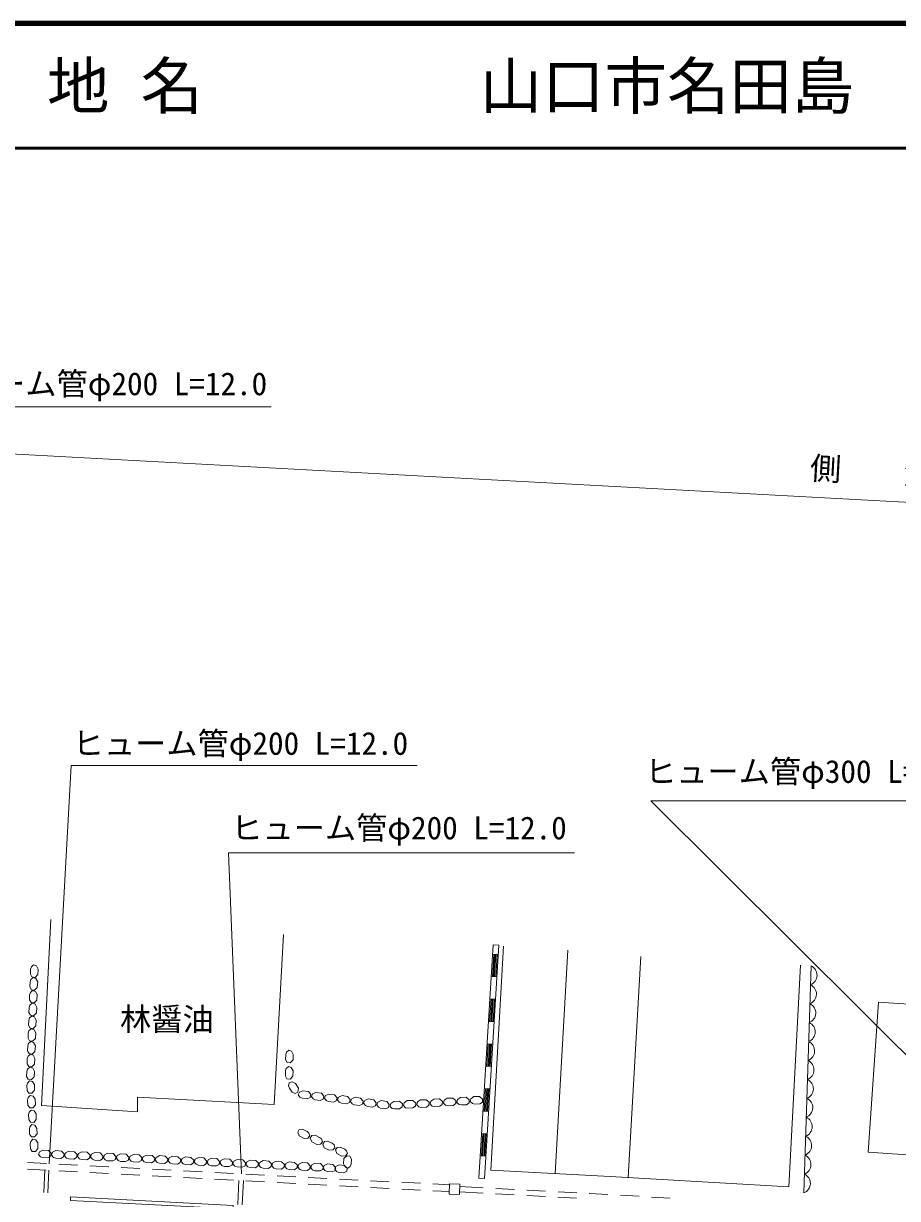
# Model space of a CAD drawing. Units: millimetres, scale not verified. Extents: x 40000 to 680000, y 20000 to 380000.
# Drawn here: x 368500 to 438484, y 285858 to 380000 of the extents above; entities that cross this region are included whole.
import ezdxf
from ezdxf.enums import TextEntityAlignment as Align

# ---------------------------------------------------------------- set-up
doc = ezdxf.new("R2010")
doc.units = ezdxf.units.MM
doc.header["$LTSCALE"] = 1000
for name, color, linetype, lineweight in [('M-BGD', 7, 'Continuous', 13), ('M-STR-HTXT', 7, 'Continuous', 13), ('M-TTL', 2, 'Continuous', 140), ('M-TTL-LINE', 7, 'Continuous', 50)]:
    doc.layers.add(name, color=color, linetype=linetype, lineweight=lineweight)
doc.layers.add('M-TTL-TXT', color=7, linetype='Continuous')
doc.styles.add('ＭＳ ゴシック', font='')
doc.styles.get('ＭＳ ゴシック').set_extended_font_data('MS Gothic')

msp = doc.modelspace()

# ---------------------------------------------------------------- linework, layer by layer
at = {"layer": 'M-BGD'}
for p, q in [((404969, 287476), (406108, 306172)), ((405419, 287448), (406557, 306144)), ((406108, 306172), (406557, 306144)), ((406044, 303640), (406153, 305437)), ((406512, 305415), (406063, 305442)), ((406133, 303635), (406243, 305432)), ((406223, 303629), (406333, 305426)), ((406313, 303624), (406423, 305421)), ((412099, 305746), (411082, 287861)), ((417941, 305238), (416925, 287542)), ((369067, 304239), (369052, 303833)), ((369127, 304424), (369067, 304239)), ((369308, 304579), (369127, 304424)), ((369536, 304505), (369308, 304579)), ((369674, 304243), (369536, 304505)), ((369644, 303797), (369674, 304243)), ((430983, 286303), (431563, 304498)), ((369029, 303214), (369014, 302808)), ((369089, 303399), (369029, 303214)), ((369052, 303833), (369179, 303612)), ((369270, 303554), (369089, 303399)), ((369179, 303612), (369420, 303576)), ((369498, 303480), (369270, 303554)), ((369420, 303576), (369644, 303797)), ((369637, 303219), (369498, 303480)), ((369606, 302773), (369637, 303219)), ((405954, 303646), (406403, 303618)), ((369051, 302375), (368991, 302189)), ((369014, 302808), (369141, 302587)), ((369232, 302530), (369051, 302375)), ((369141, 302587), (369382, 302551)), ((369460, 302455), (369232, 302530)), ((369382, 302551), (369606, 302773)), ((369599, 302194), (369460, 302455)), ((369014, 301350), (368953, 301164)), ((368991, 302189), (368976, 301783)), ((368976, 301783), (369103, 301562)), ((369194, 301505), (369014, 301350)), ((369103, 301562), (369344, 301526)), ((369422, 301431), (369194, 301505)), ((369344, 301526), (369569, 301748)), ((369561, 301169), (369422, 301431)), ((369569, 301748), (369599, 302194)), ((405825, 300047), (405934, 301844)), ((406294, 301822), (405844, 301849)), ((405915, 300042), (406024, 301838)), ((406005, 300036), (406114, 301833)), ((406094, 300031), (406204, 301827)), ((368976, 300325), (368915, 300140)), ((368953, 301164), (368938, 300759)), ((368938, 300759), (369065, 300538)), ((369157, 300480), (368976, 300325)), ((369065, 300538), (369307, 300502)), ((369384, 300406), (369157, 300480)), ((369307, 300502), (369531, 300723)), ((369523, 300144), (369384, 300406)), ((369531, 300723), (369561, 301169)), ((368915, 300140), (368900, 299734)), ((368900, 299734), (369028, 299513)), ((369119, 299455), (368938, 299300)), ((369028, 299513), (369269, 299477)), ((369347, 299381), (369119, 299455)), ((369269, 299477), (369493, 299698)), ((369485, 299120), (369347, 299381)), ((369493, 299698), (369523, 300144)), ((405735, 300052), (406184, 300025)), ((368878, 299115), (368863, 298709)), ((368863, 298709), (368990, 298488)), ((368938, 299300), (368878, 299115)), ((369081, 298431), (368900, 298276)), ((368990, 298488), (369231, 298452)), ((369309, 298356), (369081, 298431)), ((369231, 298452), (369455, 298674)), ((369455, 298674), (369485, 299120)), ((368840, 298090), (368825, 297685)), ((368825, 297685), (368952, 297464)), ((368900, 298276), (368840, 298090)), ((369193, 297428), (369417, 297649)), ((369447, 298095), (369309, 298356)), ((369417, 297649), (369447, 298095)), ((389554, 297577), (389497, 297390)), ((389732, 297735), (389554, 297577)), ((389961, 297665), (389732, 297735)), ((390105, 297406), (389961, 297665)), ((405606, 296454), (405716, 298250)), ((406075, 298228), (405626, 298256)), ((405696, 296448), (405805, 298245)), ((405786, 296443), (405895, 298239)), ((405876, 296437), (405985, 298234)), ((368802, 297066), (368787, 296660)), ((368787, 296660), (368914, 296439)), ((368862, 297251), (368802, 297066)), ((369043, 297406), (368862, 297251)), ((368952, 297464), (369193, 297428)), ((369271, 297332), (369043, 297406)), ((369155, 296403), (369380, 296624)), ((369410, 297070), (369271, 297332)), ((369380, 296624), (369410, 297070)), ((389497, 297390), (389490, 296984)), ((389490, 296984), (389621, 296766)), ((389621, 296766), (389863, 296734)), ((389863, 296734), (390083, 296960)), ((390083, 296960), (390105, 297406)), ((368764, 296041), (368749, 295635)), ((368749, 295635), (368876, 295414)), ((368825, 296226), (368764, 296041)), ((369005, 296381), (368825, 296226)), ((368914, 296439), (369155, 296403)), ((369233, 296307), (369005, 296381)), ((369372, 296045), (369233, 296307)), ((369342, 295599), (369372, 296045)), ((389473, 296077), (389466, 295671)), ((389466, 295671), (389597, 295453)), ((389530, 296264), (389473, 296077)), ((389708, 296422), (389530, 296264)), ((389937, 296352), (389708, 296422)), ((389839, 295421), (390059, 295647)), ((390081, 296093), (389937, 296352)), ((390059, 295647), (390081, 296093)), ((405516, 296459), (405965, 296432)), ((368808, 295106), (368765, 294916)), ((368765, 294916), (368788, 294511)), ((368973, 295278), (368808, 295106)), ((368876, 295414), (369118, 295378)), ((369207, 295225), (368973, 295278)), ((369118, 295378), (369342, 295599)), ((369369, 294978), (369207, 295225)), ((369382, 294531), (369369, 294978)), ((389597, 295453), (389839, 295421)), ((389773, 295117), (389723, 294885)), ((389723, 294885), (389787, 294700)), ((389999, 295196), (389773, 295117)), ((389787, 294700), (390020, 294368)), ((390268, 295072), (389999, 295196)), ((390514, 294698), (390268, 295072)), ((390469, 294386), (390514, 294698)), ((368788, 294511), (368936, 294303)), ((368875, 293939), (368832, 293749)), ((368832, 293749), (368855, 293343)), ((369040, 294110), (368875, 293939)), ((368936, 294303), (369179, 294290)), ((369274, 294058), (369040, 294110)), ((369179, 294290), (369382, 294531)), ((369437, 293811), (369274, 294058)), ((369449, 293364), (369437, 293811)), ((390020, 294368), (390255, 294269)), ((390255, 294269), (390469, 294386)), ((390595, 294381), (390501, 294161)), ((390501, 294161), (390639, 293967)), ((390868, 294496), (390595, 294381)), ((390639, 293967), (390818, 293890)), ((390818, 293890), (391221, 293839)), ((391309, 294426), (390868, 294496)), ((391221, 293839), (391453, 293946)), ((391510, 294183), (391309, 294426)), ((391453, 293946), (391510, 294183)), ((391641, 294248), (391547, 294028)), ((391547, 294028), (391685, 293834)), ((391914, 294363), (391641, 294248)), ((391685, 293834), (391865, 293758)), ((391865, 293758), (392267, 293706)), ((392356, 294293), (391914, 294363)), ((392267, 293706), (392499, 293813)), ((392556, 294050), (392356, 294293)), ((392499, 293813), (392556, 294050)), ((392688, 294116), (392594, 293895)), ((392594, 293895), (392732, 293702)), ((392961, 294231), (392688, 294116)), ((393402, 294161), (392961, 294231)), ((393603, 293918), (393402, 294161)), ((393545, 293681), (393603, 293918)), ((393734, 293983), (393640, 293763)), ((393640, 293763), (393778, 293569)), ((394007, 294098), (393734, 293983)), ((394449, 294028), (394007, 294098)), ((394649, 293785), (394449, 294028)), ((394592, 293548), (394649, 293785)), ((394781, 293850), (394687, 293630)), ((395054, 293965), (394781, 293850)), ((395495, 293895), (395054, 293965)), ((395696, 293652), (395495, 293895)), ((396100, 293833), (395827, 293718)), ((396542, 293763), (396100, 293833)), ((396742, 293520), (396542, 293763)), ((400289, 293762), (400042, 293599)), ((400736, 293775), (400289, 293762)), ((400977, 293574), (400736, 293775)), ((401359, 293827), (401112, 293663)), ((401806, 293840), (401359, 293827)), ((402048, 293638), (401806, 293840)), ((402183, 293727), (402131, 293493)), ((402430, 293891), (402183, 293727)), ((402876, 293904), (402430, 293891)), ((403118, 293702), (402876, 293904)), ((403253, 293791), (403201, 293557)), ((403500, 293955), (403253, 293791)), ((403947, 293968), (403500, 293955)), ((404189, 293766), (403947, 293968)), ((404176, 293522), (404189, 293766)), ((404324, 293855), (404272, 293621)), ((404571, 294019), (404324, 293855)), ((405017, 294032), (404571, 294019)), ((405259, 293830), (405017, 294032)), ((405247, 293586), (405259, 293830)), ((405387, 292860), (405497, 294657)), ((405856, 294635), (405407, 294662)), ((405477, 292855), (405587, 294651)), ((405567, 292849), (405676, 294646)), ((405657, 292844), (405766, 294641)), ((368855, 293343), (369003, 293135)), ((369107, 292943), (368942, 292772)), ((369003, 293135), (369247, 293122)), ((369341, 292891), (369107, 292943)), ((369247, 293122), (369449, 293364)), ((369504, 292643), (369341, 292891)), ((392732, 293702), (392911, 293625)), ((392911, 293625), (393314, 293574)), ((393314, 293574), (393545, 293681)), ((393778, 293569), (393958, 293492)), ((393958, 293492), (394360, 293441)), ((394360, 293441), (394592, 293548)), ((394687, 293630), (394825, 293436)), ((394825, 293436), (395004, 293360)), ((395004, 293360), (395407, 293308)), ((395407, 293308), (395638, 293415)), ((395638, 293415), (395696, 293652)), ((395827, 293718), (395733, 293497)), ((395733, 293497), (395871, 293304)), ((395871, 293304), (396051, 293227)), ((396051, 293227), (396453, 293176)), ((396453, 293176), (396685, 293283)), ((396685, 293283), (396742, 293520)), ((396874, 293585), (396780, 293365)), ((396780, 293365), (396918, 293171)), ((397147, 293700), (396874, 293585)), ((396918, 293171), (397097, 293094)), ((397097, 293094), (397500, 293043)), ((397588, 293630), (397147, 293700)), ((397500, 293043), (397731, 293150)), ((397789, 293387), (397588, 293630)), ((397731, 293150), (397789, 293387)), ((397901, 293471), (397849, 293237)), ((397849, 293237), (398021, 293072)), ((398148, 293634), (397901, 293471)), ((398021, 293072), (398211, 293030)), ((398595, 293647), (398148, 293634)), ((398211, 293030), (398616, 293054)), ((398837, 293446), (398595, 293647)), ((398616, 293054), (398824, 293202)), ((398824, 293202), (398837, 293446)), ((398971, 293535), (398919, 293301)), ((398919, 293301), (399091, 293136)), ((399218, 293698), (398971, 293535)), ((399091, 293136), (399281, 293094)), ((399665, 293711), (399218, 293698)), ((399281, 293094), (399687, 293118)), ((399907, 293510), (399665, 293711)), ((399687, 293118), (399895, 293266)), ((399895, 293266), (399907, 293510)), ((400042, 293599), (399990, 293365)), ((399990, 293365), (400162, 293200)), ((400162, 293200), (400352, 293158)), ((400352, 293158), (400757, 293182)), ((400757, 293182), (400965, 293330)), ((400965, 293330), (400977, 293574)), ((401112, 293663), (401060, 293429)), ((401060, 293429), (401232, 293264)), ((401232, 293264), (401422, 293222)), ((401422, 293222), (401828, 293246)), ((401828, 293246), (402035, 293394)), ((402035, 293394), (402048, 293638)), ((402131, 293493), (402303, 293328)), ((402303, 293328), (402493, 293286)), ((402493, 293286), (402898, 293310)), ((402898, 293310), (403106, 293458)), ((403106, 293458), (403118, 293702)), ((403201, 293557), (403373, 293392)), ((403373, 293392), (403563, 293350)), ((403563, 293350), (403969, 293374)), ((403969, 293374), (404176, 293522)), ((404272, 293621), (404443, 293457)), ((404443, 293457), (404634, 293414)), ((404634, 293414), (405039, 293438)), ((405039, 293438), (405247, 293586)), ((405298, 292866), (405747, 292838)), ((368942, 292772), (368899, 292582)), ((368899, 292582), (368923, 292176)), ((368923, 292176), (369070, 291968)), ((369070, 291968), (369314, 291955)), ((369314, 291955), (369516, 292197)), ((369516, 292197), (369504, 292643)), ((369009, 291605), (368967, 291414)), ((368967, 291414), (368990, 291009)), ((368990, 291009), (369137, 290801)), ((369175, 291776), (369009, 291605)), ((369409, 291723), (369175, 291776)), ((369381, 290788), (369583, 291029)), ((369571, 291476), (369409, 291723)), ((369583, 291029), (369571, 291476)), ((390581, 291376), (390453, 291168)), ((390453, 291168), (390569, 290875)), ((390834, 291406), (390581, 291376)), ((391202, 291233), (390834, 291406)), ((391349, 291105), (391202, 291233)), ((391420, 290878), (391349, 291105)), ((391590, 290902), (391462, 290694)), ((391843, 290932), (391590, 290902)), ((392210, 290759), (391843, 290932)), ((405169, 289267), (405278, 291064)), ((405637, 291042), (405188, 291069)), ((405258, 289261), (405368, 291058)), ((405348, 289256), (405458, 291053)), ((405438, 289251), (405548, 291047)), ((369077, 290437), (369034, 290247)), ((369034, 290247), (369057, 289842)), ((369242, 290609), (369077, 290437)), ((369137, 290801), (369381, 290788)), ((369476, 290556), (369242, 290609)), ((369638, 290309), (369476, 290556)), ((369651, 289862), (369638, 290309)), ((390569, 290875), (390968, 290673)), ((390968, 290673), (391263, 290698)), ((391263, 290698), (391420, 290878)), ((391462, 290694), (391578, 290401)), ((391578, 290401), (391977, 290198)), ((391977, 290198), (392271, 290223)), ((392357, 290631), (392210, 290759)), ((392271, 290223), (392429, 290404)), ((392429, 290404), (392357, 290631)), ((392599, 290427), (392471, 290219)), ((392471, 290219), (392587, 289926)), ((392852, 290458), (392599, 290427)), ((393219, 290285), (392852, 290458)), ((393366, 290157), (393219, 290285)), ((393438, 289930), (393366, 290157)), ((393860, 289983), (393607, 289953)), ((394228, 289810), (393860, 289983)), ((369057, 289842), (369205, 289634)), ((369205, 289634), (369448, 289621)), ((369448, 289621), (369651, 289862)), ((369785, 289608), (369708, 289381)), ((369708, 289381), (369861, 289199)), ((370048, 289744), (369785, 289608)), ((369861, 289199), (370046, 289136)), ((370046, 289136), (370451, 289117)), ((370494, 289709), (370048, 289744)), ((370451, 289117), (370674, 289241)), ((370712, 289482), (370494, 289709)), ((370674, 289241), (370712, 289482)), ((370823, 289558), (370746, 289331)), ((370746, 289331), (370899, 289149)), ((371086, 289694), (370823, 289558)), ((370899, 289149), (371083, 289086)), ((371083, 289086), (371489, 289066)), ((371531, 289658), (371086, 289694)), ((371489, 289066), (371711, 289191)), ((371750, 289432), (371531, 289658)), ((371711, 289191), (371750, 289432)), ((371860, 289508), (371783, 289281)), ((371783, 289281), (371936, 289098)), ((372123, 289643), (371860, 289508)), ((371936, 289098), (372121, 289036)), ((372121, 289036), (372526, 289016)), ((372569, 289608), (372123, 289643)), ((372526, 289016), (372749, 289141)), ((372788, 289382), (372569, 289608)), ((372749, 289141), (372788, 289382)), ((372898, 289458), (372821, 289231)), ((372821, 289231), (372974, 289048)), ((373161, 289593), (372898, 289458)), ((372974, 289048), (373159, 288986)), ((373607, 289558), (373161, 289593)), ((373564, 288966), (373787, 289090)), ((373825, 289331), (373607, 289558)), ((373787, 289090), (373825, 289331)), ((373935, 289407), (373859, 289180)), ((373859, 289180), (374012, 288998)), ((374199, 289543), (373935, 289407)), ((374644, 289508), (374199, 289543)), ((374602, 288916), (374824, 289040)), ((374863, 289281), (374644, 289508)), ((374824, 289040), (374863, 289281)), ((374973, 289357), (374896, 289130)), ((374896, 289130), (375049, 288948)), ((375236, 289493), (374973, 289357)), ((375682, 289458), (375236, 289493)), ((375901, 289231), (375682, 289458)), ((375862, 288990), (375901, 289231)), ((376011, 289307), (375934, 289080)), ((375934, 289080), (376087, 288898)), ((376274, 289443), (376011, 289307)), ((376719, 289407), (376274, 289443)), ((376938, 289181), (376719, 289407)), ((376900, 288940), (376938, 289181)), ((377048, 289257), (376972, 289030)), ((376972, 289030), (377124, 288847)), ((377312, 289392), (377048, 289257)), ((377757, 289357), (377312, 289392)), ((377976, 289131), (377757, 289357)), ((377937, 288890), (377976, 289131)), ((378086, 289207), (378009, 288980)), ((378349, 289342), (378086, 289207)), ((378795, 289307), (378349, 289342)), ((379014, 289080), (378795, 289307)), ((378975, 288839), (379014, 289080)), ((379124, 289156), (379047, 288929)), ((379387, 289292), (379124, 289156)), ((379832, 289257), (379387, 289292)), ((380051, 289030), (379832, 289257)), ((380012, 288789), (380051, 289030)), ((380161, 289106), (380085, 288879)), ((380424, 289242), (380161, 289106)), ((380870, 289206), (380424, 289242)), ((381089, 288980), (380870, 289206)), ((381199, 289056), (381122, 288829)), ((381462, 289192), (381199, 289056)), ((381908, 289156), (381462, 289192)), ((382126, 288930), (381908, 289156)), ((382500, 289141), (382237, 289006)), ((382945, 289106), (382500, 289141)), ((383164, 288879), (382945, 289106)), ((383537, 289091), (383274, 288955)), ((383983, 289056), (383537, 289091)), ((384202, 288829), (383983, 289056)), ((384575, 289041), (384312, 288905)), ((385021, 289006), (384575, 289041)), ((392587, 289926), (392985, 289724)), ((392985, 289724), (393280, 289749)), ((393280, 289749), (393438, 289930)), ((393607, 289953), (393480, 289745)), ((393480, 289745), (393595, 289452)), ((393595, 289452), (393994, 289250)), ((393994, 289250), (394289, 289275)), ((394158, 289072), (394117, 288627)), ((394388, 289287), (394158, 289072)), ((394375, 289682), (394228, 289810)), ((394289, 289275), (394446, 289455)), ((394446, 289455), (394375, 289682)), ((394628, 289245), (394388, 289287)), ((394750, 289021), (394628, 289245)), ((394724, 288616), (394750, 289021)), ((405079, 289272), (405528, 289245)), ((370325, 288137), (368827, 288217)), ((368830, 288731), (370328, 288652)), ((370134, 286335), (370214, 288143)), ((370531, 288126), (370444, 286315)), ((372821, 288004), (371323, 288083)), ((371326, 288599), (372824, 288521)), ((373159, 288986), (373564, 288966)), ((373823, 288468), (375321, 288389)), ((374012, 288998), (374196, 288935)), ((374196, 288935), (374602, 288916)), ((375049, 288948), (375234, 288885)), ((375234, 288885), (375639, 288865)), ((375639, 288865), (375862, 288990)), ((376087, 288898), (376272, 288835)), ((376272, 288835), (376677, 288815)), ((376319, 288337), (377817, 288258)), ((376677, 288815), (376900, 288940)), ((377124, 288847), (377309, 288785)), ((377309, 288785), (377715, 288765)), ((377715, 288765), (377937, 288890)), ((378009, 288980), (378162, 288797)), ((378162, 288797), (378347, 288735)), ((378347, 288735), (378752, 288715)), ((378752, 288715), (378975, 288839)), ((378816, 288205), (380314, 288127)), ((379047, 288929), (379200, 288747)), ((379200, 288747), (379384, 288684)), ((379384, 288684), (379790, 288665)), ((379790, 288665), (380012, 288789)), ((380085, 288879), (380237, 288697)), ((380237, 288697), (380422, 288634)), ((380422, 288634), (380828, 288614)), ((380828, 288614), (381050, 288739)), ((381050, 288739), (381089, 288980)), ((381122, 288829), (381275, 288646)), ((381275, 288646), (381460, 288584)), ((381312, 288074), (382810, 287995)), ((381460, 288584), (381865, 288564)), ((381865, 288564), (382088, 288689)), ((382088, 288689), (382126, 288930)), ((382237, 289006), (382160, 288779)), ((382160, 288779), (382313, 288596)), ((382313, 288596), (382497, 288534)), ((382497, 288534), (382903, 288514)), ((382903, 288514), (383125, 288639)), ((383125, 288639), (383164, 288879)), ((383274, 288955), (383198, 288728)), ((383198, 288728), (383350, 288546)), ((383350, 288546), (383535, 288483)), ((383535, 288483), (383941, 288464)), ((383941, 288464), (384163, 288588)), ((384163, 288588), (384202, 288829)), ((384312, 288905), (384235, 288678)), ((384235, 288678), (384388, 288496)), ((384388, 288496), (384573, 288433)), ((384573, 288433), (384978, 288414)), ((384978, 288414), (385201, 288538)), ((385239, 288779), (385021, 289006)), ((385201, 288538), (385239, 288779)), ((385350, 288855), (385273, 288628)), ((385273, 288628), (385426, 288446)), ((385613, 288991), (385350, 288855)), ((385426, 288446), (385610, 288383)), ((385610, 288383), (386016, 288363)), ((386058, 288955), (385613, 288991)), ((386016, 288363), (386238, 288488)), ((386277, 288729), (386058, 288955)), ((386238, 288488), (386277, 288729)), ((386387, 288805), (386310, 288578)), ((386310, 288578), (386463, 288395)), ((386650, 288940), (386387, 288805)), ((386463, 288395), (386648, 288333)), ((386648, 288333), (387053, 288313)), ((387096, 288905), (386650, 288940)), ((387053, 288313), (387276, 288438)), ((387315, 288679), (387096, 288905)), ((387276, 288438), (387315, 288679)), ((387425, 288755), (387348, 288528)), ((387348, 288528), (387501, 288345)), ((387688, 288890), (387425, 288755)), ((387501, 288345), (387686, 288283)), ((387686, 288283), (388091, 288263)), ((388134, 288855), (387688, 288890)), ((388091, 288263), (388314, 288387)), ((388352, 288628), (388134, 288855)), ((388314, 288387), (388352, 288628)), ((388463, 288704), (388386, 288477)), ((388386, 288477), (388539, 288295)), ((388726, 288840), (388463, 288704)), ((388539, 288295), (388723, 288232)), ((388723, 288232), (389129, 288213)), ((389171, 288805), (388726, 288840)), ((389129, 288213), (389351, 288337)), ((389390, 288578), (389171, 288805)), ((389351, 288337), (389390, 288578)), ((389500, 288654), (389423, 288427)), ((389423, 288427), (389576, 288245)), ((389763, 288790), (389500, 288654)), ((389576, 288245), (389761, 288182)), ((389761, 288182), (390166, 288162)), ((390209, 288755), (389763, 288790)), ((390166, 288162), (390389, 288287)), ((390428, 288528), (390209, 288755)), ((390389, 288287), (390428, 288528)), ((390538, 288604), (390461, 288377)), ((390461, 288377), (390614, 288194)), ((390801, 288740), (390538, 288604)), ((390614, 288194), (390799, 288132)), ((390799, 288132), (391204, 288112)), ((391247, 288704), (390801, 288740)), ((391204, 288112), (391427, 288237)), ((391465, 288478), (391247, 288704)), ((391427, 288237), (391465, 288478)), ((391575, 288554), (391499, 288327)), ((391499, 288327), (391652, 288144)), ((391839, 288689), (391575, 288554)), ((391652, 288144), (391836, 288082)), ((391836, 288082), (392242, 288062)), ((392284, 288654), (391839, 288689)), ((392242, 288062), (392464, 288187)), ((392503, 288427), (392284, 288654)), ((392464, 288187), (392503, 288427)), ((392568, 288505), (392485, 288280)), ((392485, 288280), (392632, 288093)), ((392835, 288633), (392568, 288505)), ((392632, 288093), (392815, 288025)), ((393279, 288585), (392835, 288633)), ((393220, 287994), (393446, 288112)), ((393491, 288352), (393279, 288585)), ((393504, 288433), (393421, 288208)), ((393421, 288208), (393569, 288021)), ((393446, 288112), (393491, 288352)), ((393771, 288561), (393504, 288433)), ((394216, 288513), (393771, 288561)), ((394117, 288627), (394249, 288362)), ((394428, 288280), (394216, 288513)), ((394249, 288362), (394475, 288282)), ((394382, 288040), (394428, 288280)), ((394475, 288282), (394659, 288432)), ((394659, 288432), (394724, 288616)), ((375317, 287870), (373820, 287950)), ((377814, 287737), (376316, 287817)), ((380310, 287604), (378812, 287684)), ((382807, 287471), (381309, 287551)), ((385303, 287337), (383805, 287417)), ((383809, 287943), (385307, 287864)), ((385648, 285370), (385743, 287314)), ((386104, 287295), (386009, 285349)), ((387800, 287204), (386302, 287284)), ((386306, 287811), (387803, 287733)), ((390296, 287071), (388798, 287151)), ((388802, 287680), (390300, 287601)), ((391299, 287549), (392797, 287470)), ((392815, 288025), (393220, 287994)), ((393569, 288021), (393752, 287953)), ((393752, 287953), (394156, 287922)), ((393795, 287417), (395293, 287339)), ((394156, 287922), (394382, 288040)), ((396292, 287286), (397790, 287207)), ((398788, 287155), (400286, 287076)), ((404969, 287476), (405419, 287448)), ((392793, 286938), (391295, 287018)), ((395289, 286804), (393791, 286884)), ((397785, 286671), (396288, 286751)), ((400282, 286538), (398784, 286618)), ((402603, 286414), (401281, 286485)), ((401285, 287023), (402620, 286953)), ((405297, 286283), (403421, 286384)), ((403436, 286830), (405309, 286726)), ((407793, 286148), (406295, 286229)), ((406308, 286671), (407806, 286588)), ((408804, 286532), (410302, 286449)), ((411300, 286393), (412798, 286310)), ((413796, 286255), (415294, 286172)), ((410289, 286013), (408792, 286094)), ((412786, 285878), (411288, 285959)), ((416292, 286116), (417790, 286033)), ((418789, 285977), (420286, 285894))]:
    msp.add_line(p, q, dxfattribs=at)
for points in [[(370697, 308201), (369935, 293300), (377640, 292792), (377640, 293977), (388562, 293384), (389324, 307016)], [(406934, 306084), (405918, 288135), (415486, 287627)], [(415486, 287627), (429794, 286780), (430726, 304560)]]:
    msp.add_lwpolyline(points, dxfattribs=at)
for points in [[(455110, 300750), (454348, 291014), (441394, 291776), (441224, 289236), (436144, 289574), (436976, 301580), (444611, 301089), (444696, 302782), (448167, 302613), (448082, 301089)], [(402623, 287032), (403441, 287006), (403415, 286186), (402597, 286212)], [(372259, 285704), (385263, 285033), (385277, 285308), (372273, 285979)]]:
    msp.add_lwpolyline(points, close=True, dxfattribs=at)
for centre in [(431214, 303750), (431166, 302234), (431117, 300717), (431069, 299201), (431021, 297685), (430972, 296169), (430924, 294652), (430876, 293136), (430827, 291620), (430779, 290104), (430731, 288587), (430682, 287071)]:
    msp.add_arc(centre, 825, 291.38932, 64.95929, dxfattribs=at)
at = {"layer": 'M-STR-HTXT'}
msp.add_line((363066, 345758), (535966, 336384), dxfattribs=at)
for points in [[(356122, 289513), (360610, 349281), (388326, 349281)], [(370549, 288640), (372309, 320548), (400025, 320548)], [(452875, 283710), (418743, 317718), (446458, 317718)], [(385958, 287830), (384908, 313551), (412624, 313551)]]:
    msp.add_lwpolyline(points, dxfattribs=at)
at = {"layer": 'M-TTL'}
msp.add_line((680000, 380000), (40000, 380000), dxfattribs=at)
at = {"layer": 'M-TTL-LINE'}
msp.add_line((40000, 370000), (680000, 370000), dxfattribs=at)

# ---------------------------------------------------------------- texts
at = {"layer": 'M-BGD', "style": 'ＭＳ ゴシック'}
msp.add_text('林醤油', height=1833, dxfattribs=at).set_placement((379980, 300222), align=Align.MIDDLE_CENTER)
at = {"layer": 'M-STR-HTXT', "style": 'ＭＳ ゴシック'}
for s, p in [('ヒューム管φ200 L=12.0', (374579, 351135)), ('ヒューム管φ200 L=12.0', (385869, 322322)), ('ヒューム管φ300 L=12.0', (431702, 320072)), ('ヒューム管φ200 L=12.0', (398567, 315549))]:
    msp.add_text(s, height=1833, dxfattribs=at).set_placement(p, align=Align.MIDDLE_CENTER)
msp.add_text('側\u3000\u3000溝 L=168.0', height=1833, rotation=356.77, dxfattribs=at).set_placement((441458, 343846), align=Align.MIDDLE_CENTER)
at = {"layer": 'M-TTL-TXT', "style": 'ＭＳ ゴシック'}
for s, p in [('地 名', (370380, 375000)), ('山口市名田島', (405024, 375000))]:
    msp.add_text(s, height=3666, dxfattribs=at).set_placement(p, align=Align.MIDDLE_LEFT)

doc.saveas('drawing.dxf')
